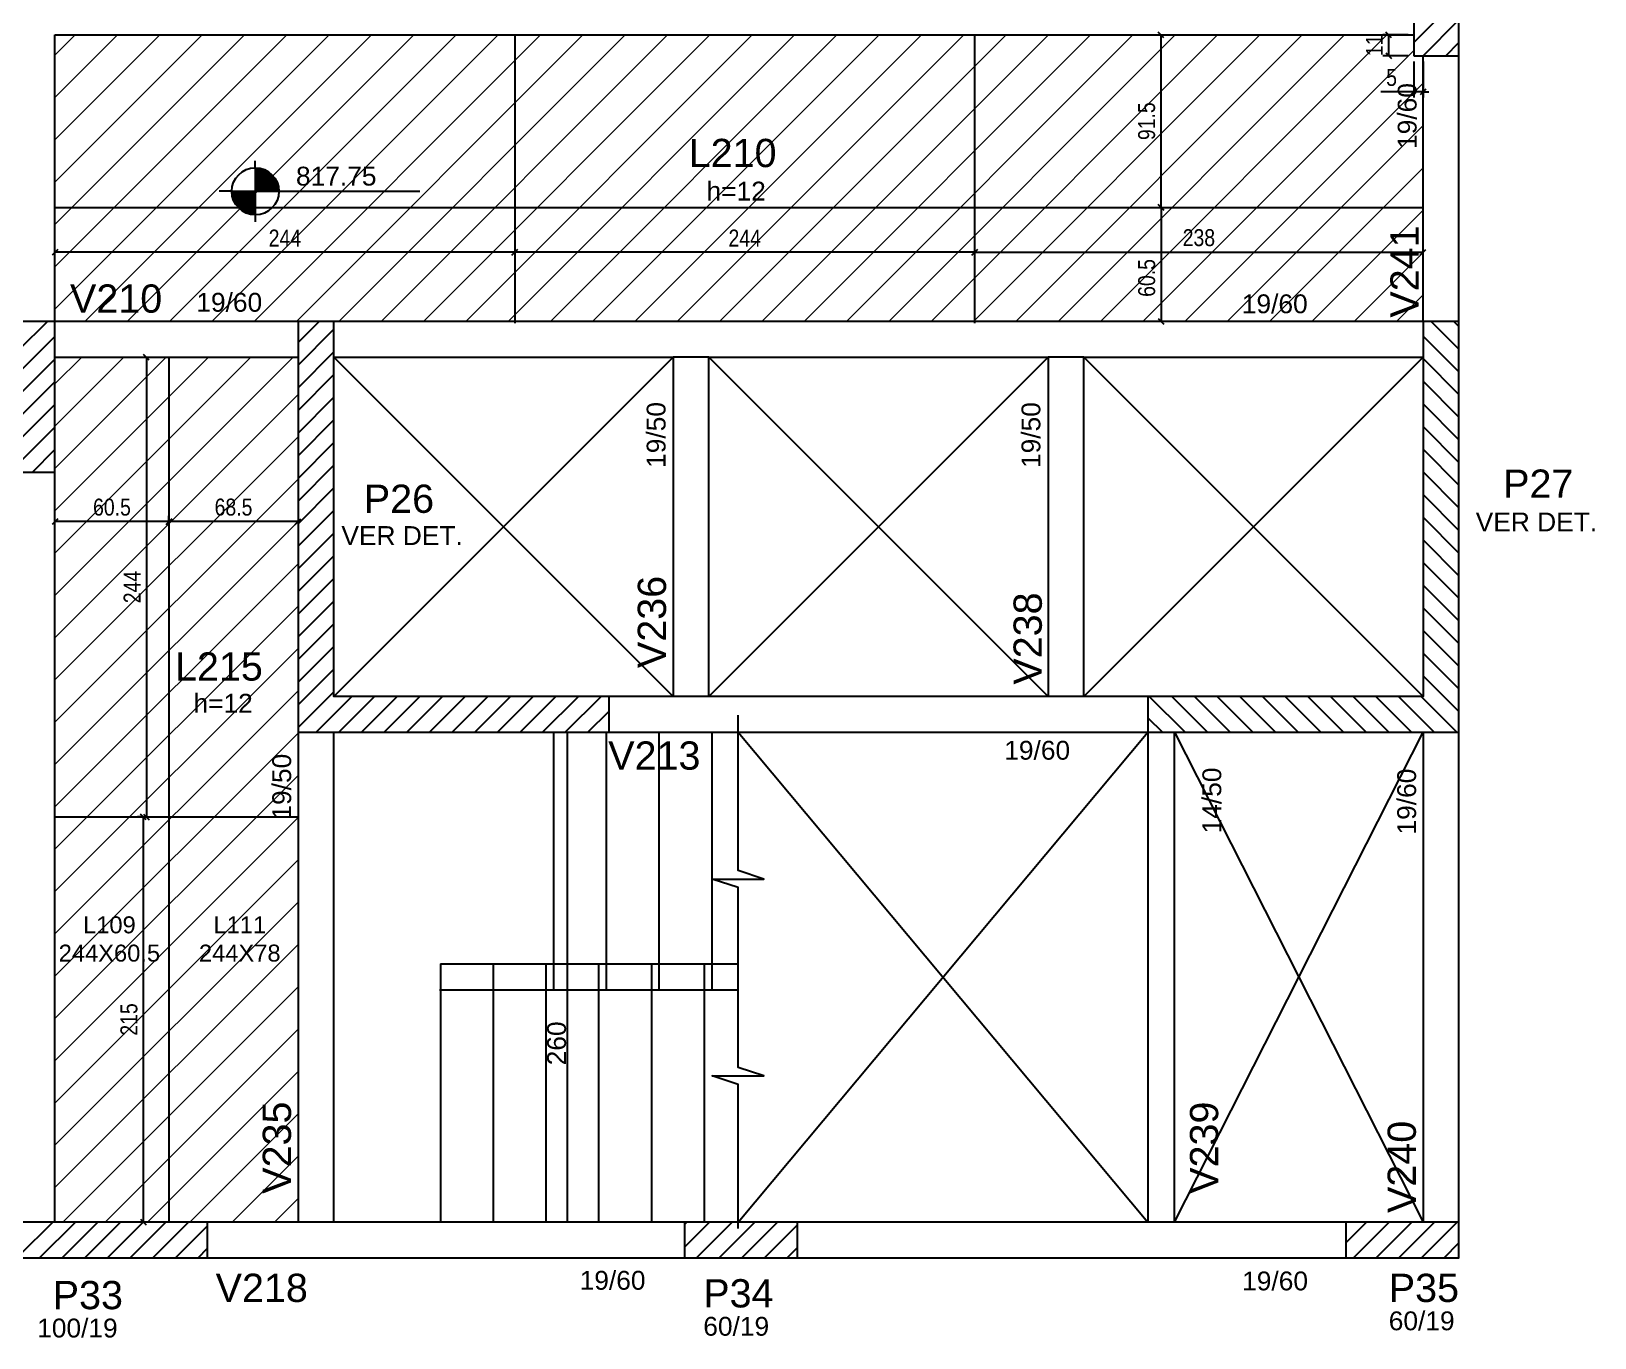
# Model space of a CAD drawing. Header units: millimetres. Extents: x 2698 to 6297, y 1634 to 3295.
# Drawn here: x 5366 to 6195, y 1639 to 2333 of the extents above; entities that cross this region are included whole.
import ezdxf

# ---------------------------------------------------------------- set-up
doc = ezdxf.new("R2010")
doc.units = ezdxf.units.MM
for name, color, linetype in [('1', 1, 'Continuous'), ('2', 2, 'Continuous'), ('3', 3, 'Continuous'), ('4', 4, 'Continuous'), ('7', 7, 'Continuous'), ('9', 9, 'Continuous'), ('AUX00', 7, 'Continuous'), ('Painéis', 200, 'Continuous')]:
    doc.layers.add(name, color=color, linetype=linetype)
doc.layers.add('REAPROVEITAMENTO', color=251, linetype='Continuous', lineweight=9)
doc.styles.add('COTA TECNICA-50', font='techl___.ttf', dxfattribs={"height": 9})
doc.styles.get("Standard").update_dxf_attribs({"font": 'arial.ttf'})
doc.dimstyles.new('COTA PAINEL-50', dxfattribs={"dimtxt": 9, "dimasz": 3, "dimexe": 3, "dimexo": 3, "dimgap": 3, "dimtad": 1, "dimdec": 1, "dimzin": 12, "dimdsep": 46, "dimtxsty": 'COTA TECNICA-50', "dimblk1": 'OBLIQUE', "dimblk2": 'OBLIQUE', "dimsah": 1, "dimcen": 0.9, "dimclrd": 4, "dimclre": 4, "dimclrt": 240, "dimadec": 1, "dimazin": 3, "dimtfac": 1, "dimtdec": 1, "dimtmove": 0, "dimatfit": 3, "dimfxl": 1, "dimtolj": 1, "dimtzin": 12, "dimarcsym": 0})

# ---------------------------------------------------------------- blocks, each defined once
blk = doc.blocks.new('_Oblique')
at = {"color": 0, "linetype": 'ByBlock', "lineweight": -2}
blk.add_line((-0.5, -0.5), (0.5, 0.5), dxfattribs=at)
blk = doc.blocks.new('*D63')
at = {"layer": 'Defpoints', "color": 0, "transparency": 16777216}
for p in [(5907.14, 2537.29), (5866.49, 2292.26)]:
    blk.add_point(p, dxfattribs=at)
at = {"layer": 'Painéis', "color": 4, "lineweight": -2, "transparency": 16777216}
blk.add_line((5898.52, 2485.33), (5907.14, 2537.29), dxfattribs=at)
at = {"layer": 'Painéis', "color": 4, "lineweight": -2, "transparency": 16777216, "xscale": 3, "yscale": 3, "zscale": 3, "rotation": 80.57860797562478}
blk.add_blockref('_Oblique', (5907.14, 2537.29), dxfattribs=at)
at = {"layer": 'Painéis', "color": 240, "transparency": 16777216, "insert": (5894.86, 2509.59), "char_height": 9, "attachment_point": 5, "rotation": 80.57861, "style": 'COTA TECNICA-50'}
blk.add_mtext('\\A1;R248.4', dxfattribs=at)
blk = doc.blocks.new('*D68')
at = {"layer": 'Defpoints', "color": 0, "transparency": 16777216}
for p in [(6078.55, 2421.56), (5866.49, 2292.26)]:
    blk.add_point(p, dxfattribs=at)
at = {"layer": 'Painéis', "color": 4, "lineweight": -2, "transparency": 16777216}
blk.add_line((6033.58, 2394.14), (6078.55, 2421.56), dxfattribs=at)
at = {"layer": 'Painéis', "color": 4, "lineweight": -2, "transparency": 16777216, "xscale": 3, "yscale": 3, "zscale": 3, "rotation": 31.36949627001238}
blk.add_blockref('_Oblique', (6078.55, 2421.56), dxfattribs=at)
at = {"layer": 'Painéis', "color": 240, "transparency": 16777216, "insert": (6049.56, 2412.76), "char_height": 9, "attachment_point": 5, "rotation": 31.3695, "style": 'COTA TECNICA-50'}
blk.add_mtext('\\A1;R248.4', dxfattribs=at)
blk = doc.blocks.new('*D69')
at = {"layer": 'Defpoints', "color": 0, "transparency": 16777216}
for p in [(6099.36, 2319.58), (6104.36, 2319.58), (6099.36, 2300.37)]:
    blk.add_point(p, dxfattribs=at)
at = {"layer": 'Painéis', "color": 4, "lineweight": -2, "transparency": 16777216}
for p, q in [((6099.36, 2316.58), (6099.36, 2297.37)), ((6104.36, 2316.58), (6104.36, 2297.37)), ((6099.36, 2300.37), (6081.87, 2300.37)), ((6104.36, 2300.37), (6099.36, 2300.37)), ((6104.36, 2300.37), (6107.36, 2300.37))]:
    blk.add_line(p, q, dxfattribs=at)
at = {"layer": 'Painéis', "color": 4, "lineweight": -2, "transparency": 16777216, "xscale": 3, "yscale": 3, "zscale": 3}
blk.add_blockref('_Oblique', (6099.36, 2300.37), dxfattribs=at)
at = {"layer": 'Painéis', "color": 4, "lineweight": -2, "transparency": 16777216, "xscale": 3, "yscale": 3, "zscale": 3, "rotation": 180}
blk.add_blockref('_Oblique', (6104.36, 2300.37), dxfattribs=at)
at = {"layer": 'Painéis', "color": 240, "transparency": 16777216, "insert": (6087.62, 2307.97), "char_height": 9, "attachment_point": 5, "style": 'COTA TECNICA-50'}
blk.add_mtext('\\A1;5', dxfattribs=at)
blk = doc.blocks.new('*D70')
at = {"layer": 'Defpoints', "color": 0, "transparency": 16777216}
for p in [(6099.36, 2330.58), (6086.03, 2319.58), (6099.36, 2319.58)]:
    blk.add_point(p, dxfattribs=at)
at = {"layer": 'Painéis', "color": 4, "lineweight": -2, "transparency": 16777216}
for p, q in [((6096.36, 2330.58), (6083.03, 2330.58)), ((6086.03, 2330.58), (6086.03, 2319.58)), ((6096.36, 2319.58), (6083.03, 2319.58))]:
    blk.add_line(p, q, dxfattribs=at)
at = {"layer": 'Painéis', "color": 4, "lineweight": -2, "transparency": 16777216, "xscale": 3, "yscale": 3, "zscale": 3}
for p, rotation in [((6086.03, 2330.58), 90), ((6086.03, 2319.58), 270)]:
    blk.add_blockref('_Oblique', p, dxfattribs=dict(at, rotation=rotation))
at = {"layer": 'Painéis', "color": 240, "transparency": 16777216, "insert": (6078.47, 2325.08), "char_height": 9, "attachment_point": 5, "rotation": 90, "style": 'COTA TECNICA-50'}
blk.add_mtext('\\A1;11', dxfattribs=at)
blk = doc.blocks.new('*D71')
at = {"layer": 'Defpoints', "color": 0, "transparency": 16777216}
for p in [(5965.3, 2330.58), (5965.3, 2330.58), (5965.3, 2239.08)]:
    blk.add_point(p, dxfattribs=at)
at = {"layer": 'Painéis', "color": 4, "lineweight": -2, "transparency": 16777216}
blk.add_line((5965.3, 2239.08), (5965.3, 2330.58), dxfattribs=at)
at = {"layer": 'Painéis', "color": 4, "lineweight": -2, "transparency": 16777216, "xscale": 3, "yscale": 3, "zscale": 3}
for p, rotation in [((5965.3, 2330.58), 90), ((5965.3, 2239.08), 270)]:
    blk.add_blockref('_Oblique', p, dxfattribs=dict(at, rotation=rotation))
at = {"layer": 'Painéis', "color": 240, "transparency": 16777216, "insert": (5957.67, 2284.83), "char_height": 9, "attachment_point": 5, "rotation": 90, "style": 'COTA TECNICA-50'}
blk.add_mtext('\\A1;91.5', dxfattribs=at)
blk = doc.blocks.new('*D72')
at = {"layer": 'Defpoints', "color": 0, "transparency": 16777216}
for p in [(5622.36, 2215.24), (5622.36, 2215.24), (5866.36, 2215.24)]:
    blk.add_point(p, dxfattribs=at)
at = {"layer": 'Painéis', "color": 4, "lineweight": -2, "transparency": 16777216}
blk.add_line((5866.36, 2215.24), (5622.36, 2215.24), dxfattribs=at)
at = {"layer": 'Painéis', "color": 4, "lineweight": -2, "transparency": 16777216, "xscale": 3, "yscale": 3, "zscale": 3, "rotation": 180}
blk.add_blockref('_Oblique', (5622.36, 2215.24), dxfattribs=at)
at = {"layer": 'Painéis', "color": 4, "lineweight": -2, "transparency": 16777216, "xscale": 3, "yscale": 3, "zscale": 3}
blk.add_blockref('_Oblique', (5866.36, 2215.24), dxfattribs=at)
at = {"layer": 'Painéis', "color": 240, "transparency": 16777216, "insert": (5744.36, 2222.8), "char_height": 9, "attachment_point": 5, "style": 'COTA TECNICA-50'}
blk.add_mtext('\\A1;244', dxfattribs=at)
blk = doc.blocks.new('*D73')
at = {"layer": 'Defpoints', "color": 0, "transparency": 16777216}
for p in [(5378.36, 2215.24), (5378.36, 2215.24), (5622.36, 2215.24)]:
    blk.add_point(p, dxfattribs=at)
at = {"layer": 'Painéis', "color": 4, "lineweight": -2, "transparency": 16777216}
blk.add_line((5622.36, 2215.24), (5378.36, 2215.24), dxfattribs=at)
at = {"layer": 'Painéis', "color": 4, "lineweight": -2, "transparency": 16777216, "xscale": 3, "yscale": 3, "zscale": 3, "rotation": 180}
blk.add_blockref('_Oblique', (5378.36, 2215.24), dxfattribs=at)
at = {"layer": 'Painéis', "color": 4, "lineweight": -2, "transparency": 16777216, "xscale": 3, "yscale": 3, "zscale": 3}
blk.add_blockref('_Oblique', (5622.36, 2215.24), dxfattribs=at)
at = {"layer": 'Painéis', "color": 240, "transparency": 16777216, "insert": (5500.36, 2222.8), "char_height": 9, "attachment_point": 5, "style": 'COTA TECNICA-50'}
blk.add_mtext('\\A1;244', dxfattribs=at)
blk = doc.blocks.new('*D103')
at = {"layer": 'Defpoints', "color": 0, "transparency": 16777216}
for p in [(5866.36, 2215.24), (6104.36, 2215.24), (6104.36, 2215.24)]:
    blk.add_point(p, dxfattribs=at)
at = {"layer": 'Painéis', "color": 4, "lineweight": -2, "transparency": 16777216}
blk.add_line((5866.36, 2215.24), (6104.36, 2215.24), dxfattribs=at)
at = {"layer": 'Painéis', "color": 4, "lineweight": -2, "transparency": 16777216, "xscale": 3, "yscale": 3, "zscale": 3, "rotation": 180}
blk.add_blockref('_Oblique', (5866.36, 2215.24), dxfattribs=at)
at = {"layer": 'Painéis', "color": 4, "lineweight": -2, "transparency": 16777216, "xscale": 3, "yscale": 3, "zscale": 3}
blk.add_blockref('_Oblique', (6104.36, 2215.24), dxfattribs=at)
at = {"layer": 'Painéis', "color": 240, "transparency": 16777216, "insert": (5985.36, 2222.96), "char_height": 9, "attachment_point": 5, "style": 'COTA TECNICA-50'}
blk.add_mtext('\\A1;238', dxfattribs=at)
blk = doc.blocks.new('*D104')
at = {"layer": 'Defpoints', "color": 0, "transparency": 16777216}
for p in [(5965.3, 2239.08), (5965.3, 2178.58), (5965.3, 2178.58)]:
    blk.add_point(p, dxfattribs=at)
at = {"layer": 'Painéis', "color": 4, "lineweight": -2, "transparency": 16777216}
blk.add_line((5965.3, 2239.08), (5965.3, 2178.58), dxfattribs=at)
at = {"layer": 'Painéis', "color": 4, "lineweight": -2, "transparency": 16777216, "xscale": 3, "yscale": 3, "zscale": 3}
for p, rotation in [((5965.3, 2239.08), 90), ((5965.3, 2178.58), 270)]:
    blk.add_blockref('_Oblique', p, dxfattribs=dict(at, rotation=rotation))
at = {"layer": 'Painéis', "color": 240, "transparency": 16777216, "insert": (5957.7, 2201.63), "char_height": 9, "attachment_point": 5, "rotation": 90, "style": 'COTA TECNICA-50'}
blk.add_mtext('\\A1;60.5', dxfattribs=at)
blk = doc.blocks.new('*D105')
at = {"layer": 'Defpoints', "color": 0, "transparency": 16777216}
for p in [(5438.86, 2072.34), (5438.86, 2068.2), (5507.36, 2073.18)]:
    blk.add_point(p, dxfattribs=at)
at = {"layer": 'Painéis', "color": 4, "lineweight": -2, "transparency": 16777216}
for p, q in [((5438.86, 2071.2), (5438.86, 2075.34)), ((5507.36, 2072.34), (5438.86, 2072.34)), ((5507.36, 2070.18), (5507.36, 2069.34))]:
    blk.add_line(p, q, dxfattribs=at)
at = {"layer": 'Painéis', "color": 4, "lineweight": -2, "transparency": 16777216, "xscale": 3, "yscale": 3, "zscale": 3, "rotation": 180}
blk.add_blockref('_Oblique', (5438.86, 2072.34), dxfattribs=at)
at = {"layer": 'Painéis', "color": 4, "lineweight": -2, "transparency": 16777216, "xscale": 3, "yscale": 3, "zscale": 3}
blk.add_blockref('_Oblique', (5507.36, 2072.34), dxfattribs=at)
at = {"layer": 'Painéis', "color": 240, "transparency": 16777216, "insert": (5473.11, 2079.96), "char_height": 9, "attachment_point": 5, "style": 'COTA TECNICA-50'}
blk.add_mtext('\\A1;68.5', dxfattribs=at)
blk = doc.blocks.new('*D21')
at = {"layer": 'Defpoints', "color": 0, "transparency": 16777216}
for p in [(5378.36, 2072.34), (5378.36, 2072.34), (5438.86, 2072.34)]:
    blk.add_point(p, dxfattribs=at)
at = {"layer": 'Painéis', "color": 4, "lineweight": -2, "transparency": 16777216}
blk.add_line((5438.86, 2072.34), (5378.36, 2072.34), dxfattribs=at)
at = {"layer": 'Painéis', "color": 4, "lineweight": -2, "transparency": 16777216, "xscale": 3, "yscale": 3, "zscale": 3, "rotation": 180}
blk.add_blockref('_Oblique', (5378.36, 2072.34), dxfattribs=at)
at = {"layer": 'Painéis', "color": 4, "lineweight": -2, "transparency": 16777216, "xscale": 3, "yscale": 3, "zscale": 3}
blk.add_blockref('_Oblique', (5438.86, 2072.34), dxfattribs=at)
at = {"layer": 'Painéis', "color": 240, "transparency": 16777216, "insert": (5408.61, 2079.94), "char_height": 9, "attachment_point": 5, "style": 'COTA TECNICA-50'}
blk.add_mtext('\\A1;60.5', dxfattribs=at)
blk = doc.blocks.new('*D106')
at = {"layer": 'Defpoints', "color": 0, "transparency": 16777216}
for p in [(5426.85, 2159.58), (5426.85, 1915.58), (5426.85, 1915.58)]:
    blk.add_point(p, dxfattribs=at)
at = {"layer": 'Painéis', "color": 4, "lineweight": -2, "transparency": 16777216}
blk.add_line((5426.85, 2159.58), (5426.85, 1915.58), dxfattribs=at)
at = {"layer": 'Painéis', "color": 4, "lineweight": -2, "transparency": 16777216, "xscale": 3, "yscale": 3, "zscale": 3}
for p, rotation in [((5426.85, 2159.58), 90), ((5426.85, 1915.58), 270)]:
    blk.add_blockref('_Oblique', p, dxfattribs=dict(at, rotation=rotation))
at = {"layer": 'Painéis', "color": 240, "transparency": 16777216, "insert": (5419.28, 2037.58), "char_height": 9, "attachment_point": 5, "rotation": 90, "style": 'COTA TECNICA-50'}
blk.add_mtext('\\A1;244', dxfattribs=at)
blk = doc.blocks.new('*D22')
at = {"layer": 'Defpoints', "color": 0, "transparency": 16777216}
for p in [(5426.85, 1915.58), (5425.23, 1700.58), (5425.23, 1700.58)]:
    blk.add_point(p, dxfattribs=at)
at = {"layer": 'Painéis', "color": 4, "lineweight": -2, "transparency": 16777216}
for p, q in [((5423.85, 1915.58), (5422.23, 1915.58)), ((5425.23, 1915.58), (5425.23, 1700.58))]:
    blk.add_line(p, q, dxfattribs=at)
at = {"layer": 'Painéis', "color": 4, "lineweight": -2, "transparency": 16777216, "xscale": 3, "yscale": 3, "zscale": 3}
for p, rotation in [((5425.23, 1915.58), 90), ((5425.23, 1700.58), 270)]:
    blk.add_blockref('_Oblique', p, dxfattribs=dict(at, rotation=rotation))
at = {"layer": 'Painéis', "color": 240, "transparency": 16777216, "insert": (5417.64, 1808.08), "char_height": 9, "attachment_point": 5, "rotation": 90, "style": 'COTA TECNICA-50'}
blk.add_mtext('\\A1;215', dxfattribs=at)

msp = doc.modelspace()

# ---------------------------------------------------------------- hatches: boundary and pattern name
at = {"layer": 'REAPROVEITAMENTO', "linetype": 'ByBlock'}
h = msp.add_hatch(dxfattribs=at)
h.set_pattern_fill('ANSI31', color=256, scale=5, style=2)
h.set_pattern_definition([(45, (1959.16, 719.125), (-11.22532, 11.22532), [])])
h.paths.add_polyline_path([(6104.36, 2319.58), (6099.36, 2319.58), (6099.36, 2330.58), (5378.36, 2330.58), (5378.36, 2178.58), (6104.36, 2178.58)])
h = msp.add_hatch(dxfattribs=at)
h.set_pattern_fill('ANSI31', color=256, scale=5, style=2)
h.set_pattern_definition([(45, (-896.146, -65.534), (-11.22532, 11.22532), [])])
h.paths.add_polyline_path([(5507.36, 2159.58), (5378.36, 2159.58), (5378.36, 1700.58), (5507.36, 1700.58)])

# ---------------------------------------------------------------- linework, layer by layer
at = {"layer": '1', "linetype": 'Continuous'}
for p, q in [((5526.36, 1979.58), (5706.36, 2159.58)), ((5526.36, 2159.58), (5706.36, 1979.58)), ((5526.36, 1979.58), (5706.36, 2159.58)), ((5526.36, 2159.58), (5706.36, 1979.58)), ((5725.36, 1979.58), (5905.36, 2159.58)), ((5725.36, 2159.58), (5905.36, 1979.58)), ((5725.36, 1979.58), (5905.36, 2159.58)), ((5725.36, 2159.58), (5905.36, 1979.58)), ((5924.36, 1979.58), (6104.36, 2159.58)), ((5924.36, 2159.58), (6104.36, 1979.58)), ((5924.36, 1979.58), (6104.36, 2159.58)), ((5924.36, 2159.58), (6104.36, 1979.58)), ((5740.82, 1700.58), (5958.36, 1960.58)), ((5740.82, 1960.58), (5958.36, 1700.58)), ((5972.36, 1700.58), (6104.36, 1960.58)), ((5972.36, 1960.58), (6104.36, 1700.58)), ((5972.36, 1700.58), (6104.36, 1960.58)), ((5972.36, 1960.58), (6104.36, 1700.58))]:
    msp.add_line(p, q, dxfattribs=at)
at = {"layer": '3', "linetype": 'Continuous'}
for p, q in [((6099.36, 2326.63), (6123.36, 2350.63)), ((6104.34, 2319.58), (6123.36, 2338.61)), ((6116.36, 2319.58), (6123.36, 2326.59)), ((6104.36, 2178.58), (6104.36, 2319.58)), ((6123.36, 2178.58), (6123.36, 2319.58)), ((5484.68, 2260.1), (5484.68, 2263.86)), ((5484.68, 2260.1), (5484.68, 2235.1)), ((5484.68, 2259.49), (5488.53, 2259.49)), ((5484.68, 2258.7), (5490.43, 2258.7)), ((5484.68, 2257.9), (5491.75, 2257.9)), ((5484.68, 2257.11), (5492.79, 2257.11)), ((5484.68, 2256.32), (5493.64, 2256.32)), ((5484.68, 2255.52), (5494.35, 2255.52)), ((5484.68, 2254.73), (5494.94, 2254.73)), ((5484.68, 2253.94), (5495.45, 2253.94)), ((5484.68, 2253.15), (5495.88, 2253.15)), ((5484.68, 2252.35), (5496.24, 2252.35)), ((5484.68, 2251.56), (5496.54, 2251.56)), ((5484.68, 2250.77), (5496.77, 2250.77)), ((5484.68, 2249.97), (5496.95, 2249.97)), ((5484.68, 2249.18), (5497.08, 2249.18)), ((5484.68, 2248.39), (5497.18, 2248.39)), ((5472.18, 2247.6), (5465.55, 2247.6)), ((5472.18, 2247.6), (5497.18, 2247.6)), ((5484.68, 2246.8), (5472.18, 2246.8)), ((5484.68, 2246.01), (5472.28, 2246.01)), ((5484.68, 2245.22), (5472.41, 2245.22)), ((5484.68, 2244.42), (5472.59, 2244.42)), ((5484.68, 2243.63), (5472.83, 2243.63)), ((5484.68, 2242.84), (5473.12, 2242.84)), ((5484.68, 2242.05), (5473.48, 2242.05)), ((5484.68, 2241.25), (5473.91, 2241.25)), ((5484.68, 2240.46), (5474.42, 2240.46)), ((5497.18, 2247.6), (5571.96, 2247.6)), ((5484.68, 2239.67), (5475.02, 2239.67)), ((5484.68, 2238.87), (5475.73, 2238.87)), ((5484.68, 2238.08), (5476.57, 2238.08)), ((5484.68, 2237.29), (5477.61, 2237.29)), ((5484.68, 2236.5), (5478.93, 2236.5)), ((5484.68, 2235.7), (5480.83, 2235.7)), ((5484.68, 2235.1), (5484.68, 2231.41)), ((5359.36, 2163.63), (5374.32, 2178.58)), ((5507.36, 2167.38), (5518.57, 2178.58)), ((5507.36, 2155.36), (5526.36, 2174.36)), ((6108.61, 2178.58), (6123.36, 2163.83)), ((6120.63, 2178.58), (6123.36, 2175.85)), ((5359.36, 2151.61), (5378.36, 2170.61)), ((6104.36, 2170.81), (6123.36, 2151.81)), ((5359.36, 2139.59), (5378.36, 2158.59)), ((5507.36, 2143.34), (5526.36, 2162.34)), ((6104.36, 2158.79), (6123.36, 2139.79)), ((5507.36, 2131.32), (5526.36, 2150.32)), ((5359.36, 2127.57), (5378.36, 2146.57)), ((6104.36, 2146.77), (6123.36, 2127.77)), ((5359.36, 2115.54), (5378.36, 2134.54)), ((5507.36, 2119.3), (5526.36, 2138.3)), ((6104.36, 2134.75), (6123.36, 2115.75)), ((5507.36, 2107.27), (5526.36, 2126.27)), ((5359.36, 2103.52), (5378.36, 2122.52)), ((6104.36, 2122.73), (6123.36, 2103.73)), ((5366.44, 2098.58), (5378.36, 2110.5)), ((5507.36, 2095.25), (5526.36, 2114.25)), ((6104.36, 2110.71), (6123.36, 2091.71)), ((5507.36, 2083.23), (5526.36, 2102.23)), ((6104.36, 2098.68), (6123.36, 2079.68)), ((5507.36, 2071.21), (5526.36, 2090.21)), ((6104.36, 2086.66), (6123.36, 2067.66)), ((5507.36, 2059.19), (5526.36, 2078.19)), ((6104.36, 2074.64), (6123.36, 2055.64)), ((5507.36, 2047.17), (5526.36, 2066.17)), ((6104.36, 2062.62), (6123.36, 2043.62)), ((5507.36, 2035.15), (5526.36, 2054.15)), ((6104.36, 2050.6), (6123.36, 2031.6)), ((5507.36, 2023.13), (5526.36, 2042.13)), ((6104.36, 2038.58), (6123.36, 2019.58)), ((5507.36, 2011.11), (5526.36, 2030.11)), ((6104.36, 2026.56), (6123.36, 2007.56)), ((5507.36, 1999.09), (5526.36, 2018.09)), ((6104.36, 2014.54), (6123.36, 1995.54)), ((5507.36, 1987.07), (5526.36, 2006.07)), ((6104.36, 2002.52), (6123.36, 1983.52)), ((5507.36, 1975.05), (5526.36, 1994.05)), ((6104.36, 1990.5), (6123.36, 1971.5)), ((5507.36, 1963.02), (5526.36, 1982.02)), ((5516.94, 1960.58), (5535.94, 1979.58)), ((5528.96, 1960.58), (5547.96, 1979.58)), ((5540.98, 1960.58), (5559.98, 1979.58)), ((5553.01, 1960.58), (5572.01, 1979.58)), ((5565.03, 1960.58), (5584.03, 1979.58)), ((5577.05, 1960.58), (5596.05, 1979.58)), ((5589.07, 1960.58), (5608.07, 1979.58)), ((5601.09, 1960.58), (5620.09, 1979.58)), ((5613.11, 1960.58), (5632.11, 1979.58)), ((5625.13, 1960.58), (5644.13, 1979.58)), ((5637.15, 1960.58), (5656.15, 1979.58)), ((5649.17, 1960.58), (5668.17, 1979.58)), ((5959, 1979.58), (5978, 1960.58)), ((5971.02, 1979.58), (5990.02, 1960.58)), ((5983.04, 1979.58), (6002.04, 1960.58)), ((5995.07, 1979.58), (6014.07, 1960.58)), ((6007.09, 1979.58), (6026.09, 1960.58)), ((6019.11, 1979.58), (6038.11, 1960.58)), ((6031.13, 1979.58), (6050.13, 1960.58)), ((6043.15, 1979.58), (6062.15, 1960.58)), ((6055.17, 1979.58), (6074.17, 1960.58)), ((6067.19, 1979.58), (6086.19, 1960.58)), ((6079.21, 1979.58), (6098.21, 1960.58)), ((6091.23, 1979.58), (6110.23, 1960.58)), ((6103.25, 1979.58), (6122.25, 1960.58)), ((5661.19, 1960.58), (5672.36, 1971.75)), ((5958.36, 1968.21), (5965.98, 1960.58)), ((5359.36, 1682.8), (5377.15, 1700.58)), ((5370.17, 1681.58), (5389.17, 1700.58)), ((5382.19, 1681.58), (5401.19, 1700.58)), ((5394.21, 1681.58), (5413.21, 1700.58)), ((5406.23, 1681.58), (5425.23, 1700.58)), ((5418.25, 1681.58), (5437.25, 1700.58)), ((5430.28, 1681.58), (5449.28, 1700.58)), ((5442.3, 1681.58), (5459.36, 1698.65)), ((5712.36, 1687.19), (5725.75, 1700.58)), ((5712.36, 1699.21), (5713.73, 1700.58)), ((5718.78, 1681.58), (5737.78, 1700.58)), ((5730.8, 1681.58), (5749.8, 1700.58)), ((5742.82, 1681.58), (5761.82, 1700.58)), ((5754.84, 1681.58), (5772.36, 1699.11)), ((6063.36, 1689.59), (6074.36, 1700.58)), ((6067.38, 1681.58), (6086.38, 1700.58)), ((6079.4, 1681.58), (6098.4, 1700.58)), ((6091.42, 1681.58), (6110.42, 1700.58)), ((6103.44, 1681.58), (6122.44, 1700.58)), ((5454.32, 1681.58), (5459.36, 1686.63)), ((5766.86, 1681.58), (5772.36, 1687.09)), ((6115.46, 1681.58), (6123.36, 1689.48))]:
    msp.add_line(p, q, dxfattribs=at)
for points in [[(5378.36, 2178.58), (5378.36, 2330.58)], [(5378.36, 2330.58), (5820.86, 2330.58)], [(5820.86, 2330.58), (6099.36, 2330.58)], [(5507.36, 2178.58), (5378.36, 2178.58)], [(5715.86, 2178.58), (5526.36, 2178.58)], [(5914.86, 2178.58), (5715.86, 2178.58)], [(6104.36, 2178.58), (5914.86, 2178.58)], [(5378.36, 2159.58), (5507.36, 2159.58)], [(5526.36, 2159.58), (5706.36, 2159.58)], [(5706.36, 2159.58), (5706.36, 1979.58)], [(5725.36, 2159.58), (5706.36, 2159.58)], [(5725.36, 2159.58), (5905.36, 2159.58)], [(5725.36, 1979.58), (5725.36, 2159.58)], [(5905.36, 2159.58), (5905.36, 1979.58)], [(5924.36, 2159.58), (5905.36, 2159.58)], [(5924.36, 2159.58), (6104.36, 2159.58)], [(5924.36, 1979.58), (5924.36, 2159.58)], [(5378.36, 1970.08), (5378.36, 2098.58)], [(5706.36, 1979.58), (5672.36, 1979.58)], [(5725.36, 1979.58), (5706.36, 1979.58)], [(5905.36, 1979.58), (5725.36, 1979.58)], [(5924.36, 1979.58), (5905.36, 1979.58)], [(5958.36, 1979.58), (5924.36, 1979.58)], [(5378.36, 1700.58), (5378.36, 1970.08)], [(5507.36, 1960.58), (5507.36, 1700.58)], [(5526.36, 1700.58), (5526.36, 1960.58)], [(5672.36, 1960.58), (5715.86, 1960.58)], [(5715.86, 1960.58), (5914.86, 1960.58)], [(5914.86, 1960.58), (5958.36, 1960.58)], [(5958.36, 1960.58), (5958.36, 1700.58)], [(5972.36, 1700.58), (5972.36, 1960.58)], [(6104.36, 1960.58), (6104.36, 1700.58)], [(6123.36, 1700.58), (6123.36, 1960.58)], [(5507.36, 1700.58), (5459.36, 1700.58)], [(5526.36, 1700.58), (5507.36, 1700.58)], [(5712.36, 1700.58), (5526.36, 1700.58)], [(5958.36, 1700.58), (5772.36, 1700.58)], [(5972.36, 1700.58), (5958.36, 1700.58)], [(6063.36, 1700.58), (5972.36, 1700.58)], [(5459.36, 1681.58), (5516.86, 1681.58)], [(5516.86, 1681.58), (5712.36, 1681.58)], [(5772.36, 1681.58), (5965.36, 1681.58)], [(5965.36, 1681.58), (6063.36, 1681.58)]]:
    msp.add_lwpolyline(points, dxfattribs=at)
msp.add_circle((5484.68, 2247.6), 12.5, dxfattribs=at)
at = {"layer": '7', "linetype": 'Continuous'}
for points in [[(6099.36, 2319.58), (6123.36, 2319.58), (6123.36, 2369.58), (6099.36, 2369.58), (6099.36, 2319.58)], [(5359.36, 2098.58), (5378.36, 2098.58), (5378.36, 2178.58), (5359.36, 2178.58), (5359.36, 2098.58)], [(5507.36, 1960.58), (5672.36, 1960.58), (5672.36, 1979.58), (5526.36, 1979.58), (5526.36, 2178.58), (5507.36, 2178.58), (5507.36, 1960.58)], [(6123.36, 1960.58), (6123.36, 2178.58), (6104.36, 2178.58), (6104.36, 1979.58), (5958.36, 1979.58), (5958.36, 1960.58), (6123.36, 1960.58)], [(5359.36, 1681.58), (5459.36, 1681.58), (5459.36, 1700.58), (5359.36, 1700.58), (5359.36, 1681.58)], [(5712.36, 1681.58), (5772.36, 1681.58), (5772.36, 1700.58), (5712.36, 1700.58), (5712.36, 1681.58)], [(6063.36, 1681.58), (6123.36, 1681.58), (6123.36, 1700.58), (6063.36, 1700.58), (6063.36, 1681.58)]]:
    msp.add_lwpolyline(points, dxfattribs=at)
at = {"layer": '9', "linetype": 'Continuous'}
for p, q in [((5740.82, 1887.17), (5740.82, 1969.56)), ((5642.88, 1960.58), (5642.88, 1823.58)), ((5650.39, 1700.58), (5650.39, 1960.58)), ((5670.88, 1960.58), (5670.88, 1823.58)), ((5698.88, 1960.58), (5698.88, 1823.58)), ((5726.88, 1960.58), (5726.88, 1823.58)), ((5740.82, 1782.67), (5740.82, 1878.06)), ((5582.86, 1837.58), (5582.86, 1700.58)), ((5582.86, 1837.58), (5740.82, 1837.58)), ((5610.86, 1837.58), (5610.86, 1700.58)), ((5638.86, 1837.58), (5638.86, 1700.58)), ((5666.86, 1837.58), (5666.86, 1700.58)), ((5694.86, 1837.58), (5694.86, 1700.58)), ((5722.86, 1837.58), (5722.86, 1700.58)), ((5740.82, 1823.58), (5582.36, 1823.58)), ((5740.82, 1697.08), (5740.82, 1773.56))]:
    msp.add_line(p, q, dxfattribs=at)
for points in [[(5740.82, 1868.94), (5740.82, 1878.06), (5727.15, 1882.61), (5754.49, 1882.61), (5740.82, 1887.17), (5740.82, 1896.28)], [(5740.82, 1764.45), (5740.82, 1773.56), (5727.15, 1778.12), (5754.49, 1778.12), (5740.82, 1782.67), (5740.82, 1791.79)]]:
    msp.add_lwpolyline(points, dxfattribs=at)
at = {"layer": 'Painéis'}
for p, q in [((5622.36, 2330.58), (5622.36, 2177.66)), ((5866.36, 2330.58), (5866.36, 2177.66)), ((5378.36, 2239.08), (6104.36, 2239.08)), ((5438.86, 2159.58), (5438.86, 1700.58)), ((5378.36, 1915.58), (5507.36, 1915.58))]:
    msp.add_line(p, q, dxfattribs=at)

# ---------------------------------------------------------------- texts
at = {"layer": '2', "linetype": 'Continuous'}
msp.add_text('260', height=10, rotation=90, dxfattribs=at).set_placement((5649.51, 1783.75))
at = {"layer": '3', "linetype": 'Continuous'}
for s, p in [('19/60', (6100.89, 2270.09)), ('19/50', (5702.35, 2100.82)), ('19/50', (5901.24, 2100.75)), ('19/50', (5503.68, 1914.15)), ('14/50', (5997.23, 1906.84)), ('19/60', (6100.6, 1906.25))]:
    msp.add_text(s, height=10, rotation=90, dxfattribs=at).set_placement(p)
for s, p in [('817.75', (5506.24, 2250.65)), ('h=12', (5724.1, 2242.72)), ('19/60', (5453.37, 2183.7)), ('19/60', (6008.15, 2182.9)), ('VER DET.', (6132.27, 2067.14)), ('VER DET.', (5530.35, 2059.9)), ('h=12', (5451.87, 1970.92)), ('19/60', (5882.08, 1945.96)), ('19/60', (5656.77, 1664.65)), ('19/60', (6008.32, 1664.32)), ('60/19', (6086.11, 1643.14)), ('100/19', (5368.92, 1639.32)), ('60/19', (5722.38, 1640.25))]:
    msp.add_text(s, height=10, dxfattribs=at).set_placement(p)
at = {"layer": '4', "linetype": 'Continuous'}
for s, p in [('L210', (5714.65, 2260.45)), ('V210', (5386.33, 2183.19)), ('P27', (6146.83, 2084.95)), ('P26', (5542.25, 2076.95)), ('L215', (5442.05, 1987.92)), ('V213', (5671.94, 1940.65)), ('P33', (5377.16, 1654.32)), ('V218', (5463.62, 1658.16)), ('P34', (5722.38, 1655.25)), ('P35', (6086.11, 1658.14))]:
    msp.add_text(s, height=15, dxfattribs=at).set_placement(p)
for s, p in [('V241', (6101.98, 2180.56)), ('V236', (5702.61, 1994.58)), ('V238', (5902.01, 1985.79)), ('V235', (5503.61, 1715.58)), ('V239', (5995.61, 1715.58)), ('V240', (6100.51, 1705.38))]:
    msp.add_text(s, height=15, rotation=90, dxfattribs=at).set_placement(p)
at = {"layer": 'AUX00', "char_height": 9, "attachment_point": 1}
for s, insert in [('\\pxqc;L109 ^J244X60.5', (5345.69, 1862.81)), ('\\pxqc;L111 ^J244X78', (5414.87, 1862.81))]:
    msp.add_mtext_dynamic_manual_height_columns(s, width=123.1041, gutter_width=12.5, heights=[0], dxfattribs=dict(at, insert=insert))

# ---------------------------------------------------------------- dimensions: what is measured, and where the dimension line sits
at = {"layer": 'Painéis'}
for mpoint, picture, middle in [((5907.14, 2537.29), '*D63', (5902.34, 2508.35)), ((6078.55, 2421.56), '*D68', (6053.51, 2406.28))]:
    dim = msp.add_radius_dim(center=(5866.49, 2292.26), mpoint=mpoint, dimstyle='COTA PAINEL-50', dxfattribs=at)
    dim.commit()
    dim.dimension.update_dxf_attribs({"geometry": picture, "text_midpoint": middle, "dimtype": 164})
for base, p1, p2, picture, middle in [((5965.3, 2330.58), (5965.3, 2239.08), (5965.3, 2330.58), '*D71', (5957.67, 2284.83)), ((6086.03, 2319.58), (6099.36, 2330.58), (6099.36, 2319.58), '*D70', (6078.47, 2325.08)), ((5426.85, 1915.58), (5426.85, 2159.58), (5426.85, 1915.58), '*D106', (5419.28, 2037.58)), ((5425.23, 1700.58), (5426.85, 1915.58), (5425.23, 1700.58), '*D22', (5417.64, 1808.08))]:
    dim = msp.add_linear_dim(base=base, p1=p1, p2=p2, angle=90, dimstyle='COTA PAINEL-50', dxfattribs=at)
    dim.commit()
    dim.dimension.update_dxf_attribs({"geometry": picture, "text_midpoint": middle})
for base, p1, p2, picture, middle in [((6099.36, 2300.37), (6104.36, 2319.58), (6099.36, 2319.58), '*D69', (6087.62, 2307.97)), ((5378.36, 2215.24), (5622.36, 2215.24), (5378.36, 2215.24), '*D73', (5500.36, 2222.8)), ((5622.36, 2215.24), (5866.36, 2215.24), (5622.36, 2215.24), '*D72', (5744.36, 2222.8)), ((6104.36, 2215.24), (5866.36, 2215.24), (6104.36, 2215.24), '*D103', (5985.36, 2222.96)), ((5378.36, 2072.34), (5438.86, 2072.34), (5378.36, 2072.34), '*D21', (5408.61, 2079.94)), ((5438.86, 2072.34), (5507.36, 2073.18), (5438.86, 2068.2), '*D105', (5473.11, 2079.96))]:
    dim = msp.add_linear_dim(base=base, p1=p1, p2=p2, dimstyle='COTA PAINEL-50', dxfattribs=at)
    dim.commit()
    dim.dimension.update_dxf_attribs({"geometry": picture, "text_midpoint": middle})
dim = msp.add_linear_dim(base=(5965.3, 2178.58), p1=(5965.3, 2239.08), p2=(5965.3, 2178.58), angle=90, dimstyle='COTA PAINEL-50', dxfattribs=at)
dim.commit()
dim.dimension.update_dxf_attribs({"geometry": '*D104', "text_midpoint": (5965.3, 2201.63), "dimtype": 160})

doc.saveas('drawing.dxf')
